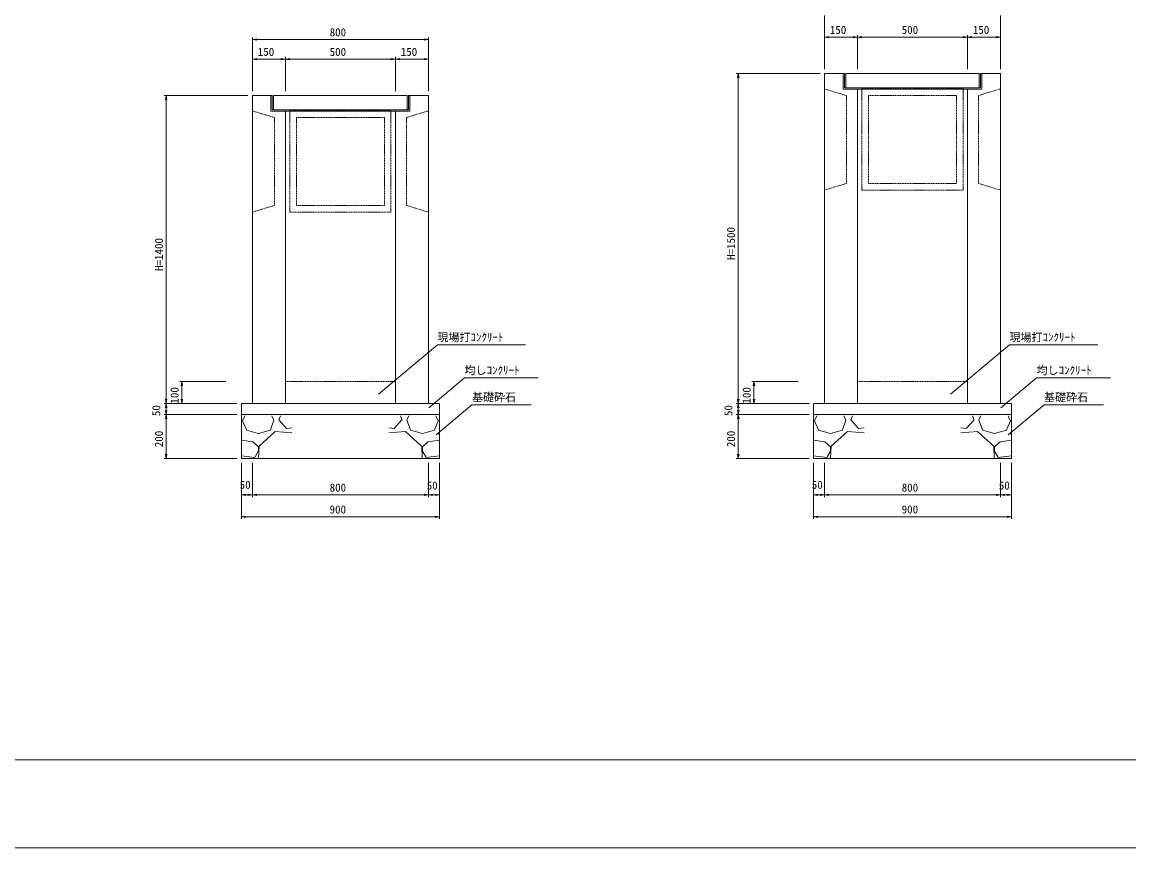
# Model space of a CAD drawing. Units: millimetres on the paper. Extents: x 0 to 841, y 0 to 594.
# Drawn here: x 420.5 to 672, y 0 to 187.7 of the extents above; entities that cross this region are included whole.
import ezdxf
from ezdxf.enums import TextEntityAlignment as Align

# ---------------------------------------------------------------- set-up
doc = ezdxf.new("R2010")
doc.units = ezdxf.units.MM
doc.linetypes.add('USER1', pattern=[0.375, 0.25, -0.125])
for name, color, linetype, lineweight in [('D-STR-DIM（寸法）', 7, 'Continuous', 18), ('D-STR-HTXT（旗揚げ）', 7, 'Continuous', 18), ('D-STR-STR1（構造物）', 4, 'Continuous', 18), ('D-STR-STRn（構造物）', 7, 'Continuous', 18), ('D-STR（構造物外形線）', 1, 'Continuous', 18), ('D-TTL(外枠）', 2, 'Continuous', 18), ('DEFPOINTS_2', 8, 'Continuous', 18)]:
    doc.layers.add(name, color=color, linetype=linetype, lineweight=lineweight)
doc.layers.add('D-STR-TXT（文字）', color=7, linetype='Continuous')
doc.styles.add('ＭＳ ゴシック', font='')
doc.styles.get('ＭＳ ゴシック').set_extended_font_data('MS Gothic')

msp = doc.modelspace()

# ---------------------------------------------------------------- linework, layer by layer
at = {"layer": 'D-STR-DIM（寸法）'}
for p, q in [((602.823, 177.024), (602.823, 189.233)), ((642.823, 177.024), (642.823, 189.233)), ((472.823, 172.024), (472.823, 184.233)), ((472.823, 183.733), (473.823, 183.9)), ((473.823, 183.566), (472.823, 183.733)), ((472.823, 183.733), (473.823, 183.733)), ((473.823, 183.733), (511.823, 183.733)), ((511.823, 183.9), (512.823, 183.733)), ((512.823, 183.733), (511.823, 183.566)), ((512.823, 183.733), (511.823, 183.733)), ((512.823, 172.024), (512.823, 184.233)), ((602.823, 177.024), (602.823, 184.774)), ((602.823, 184.274), (603.823, 184.441)), ((603.823, 184.107), (602.823, 184.274)), ((602.823, 184.274), (603.823, 184.274)), ((603.823, 184.274), (609.323, 184.274)), ((609.323, 184.441), (610.323, 184.274)), ((610.323, 184.274), (609.323, 184.107)), ((610.323, 184.274), (609.323, 184.274)), ((610.323, 177.024), (610.323, 184.774)), ((610.323, 177.024), (610.323, 184.774)), ((610.323, 184.274), (611.323, 184.441)), ((611.323, 184.107), (610.323, 184.274)), ((610.323, 184.274), (611.323, 184.274)), ((611.323, 184.274), (634.323, 184.274)), ((634.323, 184.441), (635.323, 184.274)), ((635.323, 184.274), (634.323, 184.107)), ((635.323, 184.274), (634.323, 184.274)), ((635.323, 177.024), (635.323, 184.774)), ((635.323, 177.024), (635.323, 184.774)), ((635.323, 184.274), (636.323, 184.441)), ((636.323, 184.107), (635.323, 184.274)), ((635.323, 184.274), (636.323, 184.274)), ((636.323, 184.274), (641.823, 184.274)), ((641.823, 184.441), (642.823, 184.274)), ((642.823, 184.274), (641.823, 184.107)), ((642.823, 184.274), (641.823, 184.274)), ((642.823, 177.024), (642.823, 184.774)), ((472.823, 172.024), (472.823, 179.774)), ((472.823, 179.274), (473.823, 179.441)), ((473.823, 179.107), (472.823, 179.274)), ((472.823, 179.274), (473.823, 179.274)), ((473.823, 179.274), (479.323, 179.274)), ((479.323, 179.441), (480.323, 179.274)), ((480.323, 179.274), (479.323, 179.107)), ((480.323, 179.274), (479.323, 179.274)), ((480.323, 172.024), (480.323, 179.774)), ((480.323, 172.024), (480.323, 179.774)), ((480.323, 179.274), (481.323, 179.441)), ((481.323, 179.107), (480.323, 179.274)), ((480.323, 179.274), (481.323, 179.274)), ((481.323, 179.274), (504.323, 179.274)), ((504.323, 179.441), (505.323, 179.274)), ((505.323, 179.274), (504.323, 179.107)), ((505.323, 179.274), (504.323, 179.274)), ((505.323, 172.024), (505.323, 179.774)), ((505.323, 172.024), (505.323, 179.774)), ((505.323, 179.274), (506.323, 179.441)), ((506.323, 179.107), (505.323, 179.274)), ((505.323, 179.274), (506.323, 179.274)), ((506.323, 179.274), (511.823, 179.274)), ((511.823, 179.441), (512.823, 179.274)), ((512.823, 179.274), (511.823, 179.107)), ((512.823, 179.274), (511.823, 179.274)), ((512.823, 172.024), (512.823, 179.774)), ((601.823, 176.024), (582.749, 176.024)), ((583.082, 175.024), (583.249, 176.024)), ((583.249, 176.024), (583.415, 175.024)), ((583.249, 176.024), (583.249, 175.024)), ((583.249, 175.024), (583.249, 102.024)), ((471.823, 171.024), (452.749, 171.024)), ((453.082, 170.024), (453.249, 171.024)), ((453.249, 171.024), (453.415, 170.024)), ((453.249, 171.024), (453.249, 170.024)), ((453.249, 170.024), (453.249, 102.024)), ((466.823, 106.024), (456.304, 106.024)), ((456.637, 105.024), (456.804, 106.024)), ((456.804, 106.024), (456.97, 105.024)), ((456.804, 106.024), (456.804, 105.024)), ((596.823, 106.024), (586.304, 106.024)), ((586.637, 105.024), (586.804, 106.024)), ((586.804, 106.024), (586.97, 105.024)), ((586.804, 106.024), (586.804, 105.024)), ((456.804, 102.024), (456.804, 105.024)), ((586.804, 102.024), (586.804, 105.024)), ((469.323, 101.024), (452.749, 101.024)), ((466.823, 101.024), (452.749, 101.024)), ((453.249, 101.024), (453.082, 102.024)), ((453.082, 100.024), (453.249, 101.024)), ((453.415, 102.024), (453.249, 101.024)), ((453.249, 101.024), (453.249, 102.024)), ((453.249, 101.024), (453.415, 100.024)), ((453.249, 101.024), (453.249, 100.024)), ((469.323, 101.024), (456.304, 101.024)), ((456.804, 101.024), (456.637, 102.024)), ((456.97, 102.024), (456.804, 101.024)), ((456.804, 101.024), (456.804, 102.024)), ((599.323, 101.024), (582.749, 101.024)), ((596.823, 101.024), (582.749, 101.024)), ((583.249, 101.024), (583.082, 102.024)), ((583.082, 100.024), (583.249, 101.024)), ((583.415, 102.024), (583.249, 101.024)), ((583.249, 101.024), (583.249, 102.024)), ((583.249, 101.024), (583.415, 100.024)), ((583.249, 101.024), (583.249, 100.024)), ((599.323, 101.024), (586.304, 101.024)), ((586.804, 101.024), (586.637, 102.024)), ((586.97, 102.024), (586.804, 101.024)), ((586.804, 101.024), (586.804, 102.024)), ((469.323, 98.524), (452.749, 98.524)), ((469.323, 98.524), (452.749, 98.524)), ((453.249, 98.524), (453.082, 99.524)), ((453.082, 97.524), (453.249, 98.524)), ((453.249, 100.024), (453.249, 99.524)), ((453.415, 99.524), (453.249, 98.524)), ((453.249, 98.524), (453.249, 99.524)), ((453.249, 98.524), (453.415, 97.524)), ((453.249, 98.524), (453.249, 97.524)), ((599.323, 98.524), (582.749, 98.524)), ((599.323, 98.524), (582.749, 98.524)), ((583.249, 98.524), (583.082, 99.524)), ((583.082, 97.524), (583.249, 98.524)), ((583.249, 100.024), (583.249, 99.524)), ((583.415, 99.524), (583.249, 98.524)), ((583.249, 98.524), (583.249, 99.524)), ((583.249, 98.524), (583.415, 97.524)), ((583.249, 98.524), (583.249, 97.524)), ((453.249, 97.524), (453.249, 89.524)), ((583.249, 97.524), (583.249, 89.524)), ((469.323, 88.524), (452.749, 88.524)), ((453.249, 88.524), (453.082, 89.524)), ((453.415, 89.524), (453.249, 88.524)), ((453.249, 88.524), (453.249, 89.524)), ((599.323, 88.524), (582.749, 88.524)), ((583.249, 88.524), (583.082, 89.524)), ((583.415, 89.524), (583.249, 88.524)), ((583.249, 88.524), (583.249, 89.524)), ((470.323, 87.524), (470.323, 74.763)), ((470.323, 87.524), (470.323, 79.731)), ((472.823, 87.524), (472.823, 79.731)), ((472.823, 87.524), (472.823, 79.731)), ((512.823, 87.524), (512.823, 79.731)), ((512.823, 87.524), (512.823, 79.731)), ((515.323, 87.524), (515.323, 79.731)), ((515.323, 87.524), (515.323, 74.763)), ((600.323, 87.524), (600.323, 74.763)), ((600.323, 87.524), (600.323, 79.731)), ((602.823, 87.524), (602.823, 79.731)), ((602.823, 87.524), (602.823, 79.731)), ((642.823, 87.524), (642.823, 79.731)), ((642.823, 87.524), (642.823, 79.731)), ((645.323, 87.524), (645.323, 79.731)), ((645.323, 87.524), (645.323, 74.763)), ((470.323, 80.231), (471.323, 80.398)), ((471.323, 80.065), (470.323, 80.231)), ((470.323, 80.231), (471.323, 80.231)), ((471.823, 80.231), (471.323, 80.231)), ((471.823, 80.398), (472.823, 80.231)), ((472.823, 80.231), (471.823, 80.065)), ((472.823, 80.231), (471.823, 80.231)), ((472.823, 80.231), (473.823, 80.398)), ((473.823, 80.065), (472.823, 80.231)), ((472.823, 80.231), (473.823, 80.231)), ((511.823, 80.231), (473.823, 80.231)), ((511.823, 80.398), (512.823, 80.231)), ((512.823, 80.231), (511.823, 80.065)), ((512.823, 80.231), (511.823, 80.231)), ((512.823, 80.231), (513.823, 80.398)), ((513.823, 80.065), (512.823, 80.231)), ((512.823, 80.231), (513.823, 80.231)), ((513.823, 80.231), (514.323, 80.231)), ((514.323, 80.398), (515.323, 80.231)), ((515.323, 80.231), (514.323, 80.065)), ((515.323, 80.231), (514.323, 80.231)), ((600.323, 80.231), (601.323, 80.398)), ((601.323, 80.065), (600.323, 80.231)), ((600.323, 80.231), (601.323, 80.231)), ((601.823, 80.231), (601.323, 80.231)), ((601.823, 80.398), (602.823, 80.231)), ((602.823, 80.231), (601.823, 80.065)), ((602.823, 80.231), (601.823, 80.231)), ((602.823, 80.231), (603.823, 80.398)), ((603.823, 80.065), (602.823, 80.231)), ((602.823, 80.231), (603.823, 80.231)), ((641.823, 80.231), (603.823, 80.231)), ((641.823, 80.398), (642.823, 80.231)), ((642.823, 80.231), (641.823, 80.065)), ((642.823, 80.231), (641.823, 80.231)), ((642.823, 80.231), (643.823, 80.398)), ((643.823, 80.065), (642.823, 80.231)), ((642.823, 80.231), (643.823, 80.231)), ((643.823, 80.231), (644.323, 80.231)), ((644.323, 80.398), (645.323, 80.231)), ((645.323, 80.231), (644.323, 80.065)), ((645.323, 80.231), (644.323, 80.231)), ((470.323, 75.263), (471.323, 75.43)), ((471.323, 75.097), (470.323, 75.263)), ((470.323, 75.263), (471.323, 75.263)), ((514.323, 75.263), (471.323, 75.263)), ((514.323, 75.43), (515.323, 75.263)), ((515.323, 75.263), (514.323, 75.097)), ((515.323, 75.263), (514.323, 75.263)), ((600.323, 75.263), (601.323, 75.43)), ((601.323, 75.097), (600.323, 75.263)), ((600.323, 75.263), (601.323, 75.263)), ((644.323, 75.263), (601.323, 75.263)), ((644.323, 75.43), (645.323, 75.263)), ((645.323, 75.263), (644.323, 75.097)), ((645.323, 75.263), (644.323, 75.263))]:
    msp.add_line(p, q, dxfattribs=at)
at = {"layer": 'D-STR-HTXT（旗揚げ）'}
for p, q in [((501.472, 103.102), (514.876, 114.339)), ((534.911, 114.339), (514.876, 114.339)), ((631.472, 103.102), (644.876, 114.339)), ((664.911, 114.339), (644.876, 114.339)), ((512.904, 100.026), (521.028, 106.836)), ((537.795, 106.836), (521.028, 106.836)), ((642.904, 100.026), (651.028, 106.836)), ((667.795, 106.836), (651.028, 106.836)), ((514.607, 93.898), (522.73, 100.708)), ((536.204, 100.708), (522.73, 100.708)), ((644.607, 93.898), (652.73, 100.708)), ((666.204, 100.708), (652.73, 100.708))]:
    msp.add_line(p, q, dxfattribs=at)
at = {"layer": 'D-STR-STR1（構造物）'}
for p, q in [((607.048, 176.024), (607.048, 172.474)), ((607.348, 176.024), (607.048, 176.024)), ((607.048, 172.624), (607.048, 176.024)), ((607.348, 172.924), (607.348, 176.024)), ((637.998, 176.024), (607.648, 176.024)), ((607.648, 172.774), (607.648, 176.024)), ((637.998, 176.024), (637.998, 172.774)), ((638.298, 176.024), (638.598, 176.024)), ((638.298, 172.924), (638.298, 176.024)), ((638.598, 176.024), (638.598, 172.474)), ((638.598, 172.624), (638.598, 176.024)), ((477.048, 171.024), (477.048, 167.474)), ((477.348, 171.024), (477.048, 171.024)), ((477.048, 167.624), (477.048, 171.024)), ((477.348, 167.924), (477.348, 171.024)), ((507.998, 171.024), (477.648, 171.024)), ((477.648, 167.774), (477.648, 171.024)), ((507.998, 171.024), (507.998, 167.774)), ((508.298, 171.024), (508.598, 171.024)), ((508.298, 167.924), (508.298, 171.024)), ((508.598, 171.024), (508.598, 167.474)), ((508.598, 167.624), (508.598, 171.024)), ((638.598, 172.474), (607.048, 172.474)), ((638.148, 172.774), (607.498, 172.774)), ((607.648, 172.774), (607.648, 173.274)), ((607.998, 172.774), (607.648, 172.774)), ((508.598, 167.474), (477.048, 167.474)), ((508.148, 167.774), (477.498, 167.774)), ((477.648, 167.774), (477.648, 168.274)), ((477.998, 167.774), (477.648, 167.774))]:
    msp.add_line(p, q, dxfattribs=at)
at = {"layer": 'D-STR-STR1（構造物）', "color": 7, "linetype": 'USER1'}
for p, q in [((480.323, 106.024), (505.323, 106.024)), ((610.323, 106.024), (635.323, 106.024))]:
    msp.add_line(p, q, dxfattribs=at)
at = {"layer": 'D-STR-STR1（構造物）'}
for centre, start, end in [((607.498, 172.924), 180, 270), ((638.148, 172.924), 270, 0), ((477.498, 167.924), 180, 270), ((508.148, 167.924), 270, 0)]:
    msp.add_arc(centre, 0.15, start, end, dxfattribs=at)
at = {"layer": 'D-STR-STRn（構造物）'}
for p, q in [((472.823, 101.024), (470.323, 101.024)), ((472.823, 101.024), (470.323, 101.024)), ((470.323, 101.024), (470.323, 88.524)), ((512.823, 101.024), (515.323, 101.024)), ((512.823, 101.024), (515.323, 101.024)), ((512.823, 101.024), (515.323, 101.024)), ((515.323, 101.024), (515.323, 88.524)), ((602.823, 101.024), (600.323, 101.024)), ((602.823, 101.024), (600.323, 101.024)), ((600.323, 101.024), (600.323, 88.524)), ((642.823, 101.024), (645.323, 101.024)), ((642.823, 101.024), (645.323, 101.024)), ((642.823, 101.024), (645.323, 101.024)), ((645.323, 101.024), (645.323, 88.524)), ((515.323, 98.524), (470.323, 98.524)), ((470.675, 97.242), (471.097, 98.227)), ((477.25, 98.227), (477.706, 97.24)), ((478.822, 97.235), (479.194, 98.227)), ((506.823, 97.235), (506.451, 98.227)), ((508.395, 98.227), (507.939, 97.24)), ((514.97, 97.242), (514.548, 98.227)), ((645.323, 98.524), (600.323, 98.524)), ((600.675, 97.242), (601.097, 98.227)), ((607.25, 98.227), (607.706, 97.24)), ((608.822, 97.235), (609.194, 98.227)), ((636.823, 97.235), (636.451, 98.227)), ((638.395, 98.227), (637.939, 97.24)), ((644.97, 97.242), (644.548, 98.227)), ((470.501, 97.239), (471.461, 94.999)), ((476.909, 94.988), (477.709, 97.228)), ((480.583, 95.344), (478.823, 97.264)), ((505.062, 95.344), (506.822, 97.264)), ((508.736, 94.988), (507.936, 97.228)), ((515.144, 97.239), (514.184, 94.999)), ((600.501, 97.239), (601.461, 94.999)), ((606.909, 94.988), (607.709, 97.228)), ((610.583, 95.344), (608.823, 97.264)), ((635.062, 95.344), (636.822, 97.264)), ((638.736, 94.988), (637.936, 97.228)), ((645.144, 97.239), (644.184, 94.999)), ((470.506, 94.038), (470.323, 94.1)), ((470.323, 93.944), (470.487, 94.042)), ((471.449, 94.984), (474.169, 94.184)), ((474.199, 94.183), (476.919, 94.983)), ((478.037, 94.68), (474.357, 91.32)), ((481.814, 94.339), (478.028, 94.655)), ((481.814, 95.446), (480.565, 95.337)), ((503.831, 95.446), (505.08, 95.337)), ((503.831, 94.339), (507.617, 94.655)), ((507.608, 94.68), (511.288, 91.32)), ((511.446, 94.183), (508.726, 94.983)), ((514.196, 94.984), (511.476, 94.184)), ((515.139, 94.038), (515.323, 94.1)), ((515.323, 93.944), (515.158, 94.042)), ((600.506, 94.038), (600.323, 94.1)), ((600.323, 93.944), (600.487, 94.042)), ((601.449, 94.984), (604.169, 94.184)), ((604.199, 94.183), (606.919, 94.983)), ((608.037, 94.68), (604.357, 91.32)), ((611.814, 94.339), (608.028, 94.655)), ((611.814, 95.446), (610.565, 95.337)), ((633.831, 95.446), (635.08, 95.337)), ((633.831, 94.339), (637.617, 94.655)), ((637.608, 94.68), (641.288, 91.32)), ((641.446, 94.183), (638.726, 94.983)), ((644.196, 94.984), (641.476, 94.184)), ((645.139, 94.038), (645.323, 94.1)), ((645.323, 93.944), (645.158, 94.042)), ((472.924, 92.291), (470.323, 92.682)), ((474.2, 91.139), (472.92, 92.259)), ((474.183, 90.199), (474.183, 91.159)), ((474.347, 91.314), (474.219, 88.627)), ((511.298, 91.314), (511.426, 88.627)), ((511.445, 91.139), (512.725, 92.259)), ((511.462, 90.199), (511.462, 91.159)), ((512.721, 92.291), (515.323, 92.682)), ((602.924, 92.291), (600.323, 92.682)), ((604.2, 91.139), (602.92, 92.259)), ((604.183, 90.199), (604.183, 91.159)), ((604.347, 91.314), (604.219, 88.627)), ((641.298, 91.314), (641.426, 88.627)), ((641.445, 91.139), (642.725, 92.259)), ((641.462, 90.199), (641.462, 91.159)), ((642.721, 92.291), (645.323, 92.682)), ((470.323, 89.12), (473.389, 88.752)), ((470.323, 88.524), (515.323, 88.524)), ((473.363, 88.753), (474.163, 90.193)), ((512.282, 88.753), (511.482, 90.193)), ((515.323, 89.12), (512.256, 88.752)), ((600.323, 89.12), (603.389, 88.752)), ((600.323, 88.524), (645.323, 88.524)), ((603.363, 88.753), (604.163, 90.193)), ((642.282, 88.753), (641.482, 90.193)), ((645.323, 89.12), (642.256, 88.752))]:
    msp.add_line(p, q, dxfattribs=at)
at = {"layer": 'D-STR（構造物外形線）'}
for p, q in [((602.823, 101.024), (602.823, 176.024)), ((602.823, 176.024), (607.048, 176.024)), ((638.598, 176.024), (642.823, 176.024)), ((642.823, 101.024), (642.823, 176.024)), ((472.823, 101.024), (472.823, 171.024)), ((472.823, 171.024), (477.048, 171.024)), ((508.598, 171.024), (512.823, 171.024)), ((512.823, 101.024), (512.823, 171.024)), ((610.323, 101.024), (610.323, 172.474)), ((635.323, 101.024), (635.323, 172.474)), ((480.323, 101.024), (480.323, 167.474)), ((505.323, 101.024), (505.323, 167.474)), ((472.823, 101.024), (512.823, 101.024)), ((602.823, 101.024), (642.823, 101.024))]:
    msp.add_line(p, q, dxfattribs=at)
at = {"layer": 'D-STR（構造物外形線）', "linetype": 'USER1'}
for p, q in [((602.823, 172.524), (607.823, 171.024)), ((607.823, 151.024), (607.823, 171.024)), ((611.323, 149.524), (611.323, 172.524)), ((611.323, 172.524), (634.323, 172.524)), ((612.823, 151.024), (612.823, 171.024)), ((612.823, 171.024), (632.823, 171.024)), ((632.823, 151.024), (632.823, 171.024)), ((634.323, 149.524), (634.323, 172.524)), ((637.823, 171.024), (642.823, 172.524)), ((637.823, 151.024), (637.823, 171.024)), ((472.823, 167.524), (477.823, 166.024)), ((477.823, 146.024), (477.823, 166.024)), ((481.323, 144.524), (481.323, 167.524)), ((481.323, 167.524), (504.323, 167.524)), ((482.823, 146.024), (482.823, 166.024)), ((482.823, 166.024), (502.823, 166.024)), ((502.823, 146.024), (502.823, 166.024)), ((504.323, 144.524), (504.323, 167.524)), ((507.823, 166.024), (512.823, 167.524)), ((507.823, 146.024), (507.823, 166.024)), ((602.823, 149.524), (607.823, 151.024)), ((612.823, 151.024), (632.823, 151.024)), ((637.823, 151.024), (642.823, 149.524)), ((611.323, 149.524), (634.323, 149.524)), ((472.823, 144.524), (477.823, 146.024)), ((482.823, 146.024), (502.823, 146.024)), ((507.823, 146.024), (512.823, 144.524)), ((481.323, 144.524), (504.323, 144.524))]:
    msp.add_line(p, q, dxfattribs=at)
at = {"layer": 'D-TTL(外枠）'}
msp.add_line((818, 20), (23, 20), dxfattribs=at)
at = {"layer": 'DEFPOINTS_2'}
msp.add_line((0, 0), (841, 0), dxfattribs=at)

# ---------------------------------------------------------------- texts
at = {"layer": 'D-STR-DIM（寸法）', "style": 'ＭＳ ゴシック'}
for s, p in [('800', (490.38, 183.933)), ('150', (604.041, 184.474)), ('500', (620.38, 184.474)), ('150', (636.541, 184.474)), ('150', (474.041, 179.474)), ('500', (490.38, 179.474)), ('150', (506.541, 179.474)), ('50', (469.942, 81.069)), ('50', (512.442, 80.898)), ('50', (599.942, 81.069)), ('50', (642.442, 80.898)), ('800', (490.38, 80.431)), ('800', (620.38, 80.431)), ('900', (490.367, 75.463)), ('900', (620.367, 75.463))]:
    msp.add_text(s, height=1.833, dxfattribs=at).set_placement(p, align=Align.BOTTOM_LEFT)
for s, p in [('H=1500', (583.049, 133.638)), ('H=1400', (453.049, 131.138)), ('100', (456.604, 100.992)), ('100', (586.604, 100.992)), ('50', (452.449, 98.143)), ('50', (582.449, 98.143)), ('200', (453.049, 91.075)), ('200', (583.049, 91.075))]:
    msp.add_text(s, height=1.833, rotation=90, dxfattribs=at).set_placement(p, align=Align.BOTTOM_LEFT)
at = {"layer": 'D-STR-TXT（文字）', "style": 'ＭＳ ゴシック'}
for s, p in [('現場打ｺﾝｸﾘｰﾄ', (514.876, 114.591)), ('現場打ｺﾝｸﾘｰﾄ', (644.876, 114.591)), ('均しｺﾝｸﾘｰﾄ', (521.028, 107.088)), ('均しｺﾝｸﾘｰﾄ', (651.028, 107.088)), ('基礎砕石', (522.73, 100.961)), ('基礎砕石', (652.73, 100.961))]:
    msp.add_text(s, height=1.833, dxfattribs=at).set_placement(p, align=Align.BOTTOM_LEFT)

doc.saveas('drawing.dxf')
